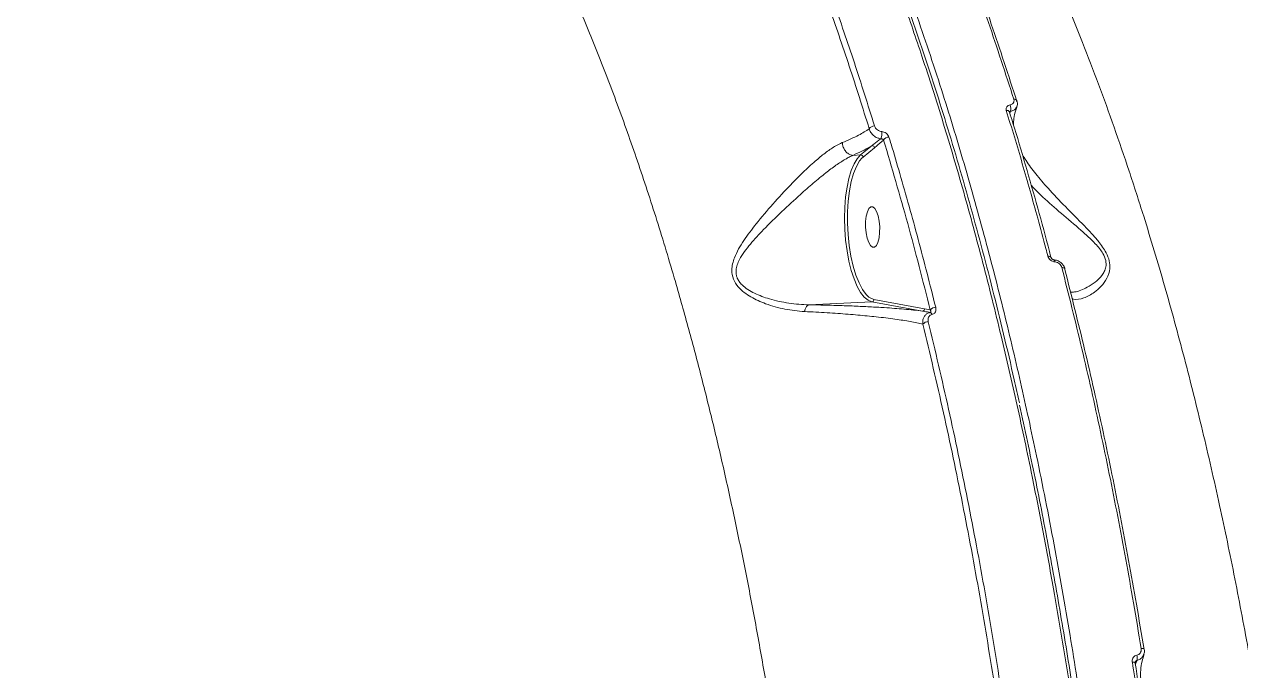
# Model space of a CAD drawing. Header units: millimetres. Extents: x -8607 to 7621, y -5747 to 4382.
# Drawn here: x 4861.7 to 5129.4, y 745.5 to 887.8 of the extents above; entities that cross this region are included whole.
import ezdxf

# ---------------------------------------------------------------- set-up
doc = ezdxf.new("R2010")
doc.units = ezdxf.units.MM
doc.layers.add('DIKOM_ОБЪЕКТ', color=7, linetype='Continuous')

msp = doc.modelspace()

# ---------------------------------------------------------------- linework, layer by layer
at = {"layer": 'DIKOM_ОБЪЕКТ', "color": 7, "linetype": 'Continuous', "lineweight": 15}
for p, q in [((5078.539, 868.54), (5078.534, 868.554)), ((5078.781, 868.672), (5078.613, 868.264)), ((5045.764, 859.051), (5048.288, 861.114)), ((5048.822, 860.654), (5046.298, 858.591)), ((5044.091, 858.972), (5044.087, 858.972)), ((5044.091, 858.972), (5045.764, 859.051)), ((5046.298, 858.591), (5046.03, 858.342)), ((5034.392, 826.075), (5048.239, 826.727)), ((5059.406, 824.696), (5048.239, 826.727)), ((5048.699, 827.248), (5059.865, 825.217)), ((5059.865, 825.217), (5061.104, 824.971)), ((5108.195, 750.26), (5108.196, 750.244))]:
    msp.add_line(p, q, dxfattribs=at)
at = {"layer": 'DIKOM_ОБЪЕКТ', "color": 7, "linetype": 'Continuous', "lineweight": 15, "flags": 128}
for points in [[(5080.189, 870.988), (5080.192, 870.981), (5080.206, 870.881)], [(5048.239, 826.727), (5047.397, 827.072), (5046.567, 827.767), (5045.767, 828.795), (5045.014, 830.136), (5044.325, 831.759), (5043.715, 833.63), (5043.196, 835.707), (5042.78, 837.947), (5042.477, 840.3), (5042.292, 842.715), (5042.229, 845.14), (5042.291, 847.523), (5042.476, 849.811), (5042.779, 851.955), (5043.194, 853.908), (5043.712, 855.629), (5044.322, 857.08), (5045.011, 858.228), (5045.764, 859.051)], [(5046.03, 858.342), (5045.529, 857.739), (5044.831, 856.536), (5044.219, 855.011), (5043.708, 853.201), (5043.311, 851.148), (5043.038, 848.903), (5042.894, 846.521), (5042.884, 844.058), (5043.007, 841.574), (5043.261, 839.13), (5043.64, 836.783), (5044.134, 834.591), (5044.732, 832.608), (5045.418, 830.88), (5046.177, 829.449), (5046.99, 828.351), (5047.592, 827.785)], [(5048.88, 847.295), (5049.281, 846.61), (5049.611, 845.648), (5049.845, 844.487), (5049.963, 843.222), (5049.956, 841.954), (5049.824, 840.787), (5049.578, 839.815), (5049.237, 839.116), (5048.831, 838.748), (5048.39, 838.74), (5047.952, 839.093), (5047.551, 839.778), (5047.221, 840.74), (5046.987, 841.901), (5046.869, 843.166), (5046.877, 844.434), (5047.009, 845.601), (5047.255, 846.573), (5047.595, 847.272), (5048.002, 847.64), (5048.442, 847.648), (5048.88, 847.295)], [(5086.996, 836.757), (5087.173, 836.754), (5087.332, 836.731), (5087.468, 836.689), (5087.575, 836.629), (5087.651, 836.553), (5087.69, 836.466)], [(5088.543, 835.502), (5088.526, 835.63), (5088.503, 835.74), (5088.473, 835.83), (5088.439, 835.899), (5088.399, 835.943), (5088.357, 835.962), (5088.351, 835.963)], [(5090.062, 834.266), (5090.233, 834.264), (5090.387, 834.243), (5090.52, 834.204), (5090.627, 834.149), (5090.704, 834.078), (5090.749, 833.995), (5090.751, 833.986)], [(5090.751, 833.986), (5090.759, 833.904), (5090.735, 833.806)], [(5047.592, 827.785), (5047.838, 827.611), (5048.699, 827.248)], [(5107.526, 750.431), (5107.695, 750.432), (5107.847, 750.423), (5107.977, 750.401), (5108.08, 750.369), (5108.151, 750.327), (5108.19, 750.278), (5108.195, 750.26)], [(5105.59, 747.423), (5105.766, 747.425), (5105.923, 747.415), (5106.055, 747.392), (5106.158, 747.358), (5106.226, 747.314), (5106.259, 747.262), (5106.26, 747.253)], [(5106.26, 747.253), (5106.253, 747.204), (5106.211, 747.141)]]:
    msp.add_lwpolyline(points, dxfattribs=at)
at = {"layer": 'DIKOM_ОБЪЕКТ', "color": 7, "linetype": 'Continuous', "lineweight": 15}
for centre, radius, start, end in [((5079.619, 870.657), 0.66, 30.10387, 101.16283), ((5077.969, 868.237), 0.644, 27.56571, 102.03168), ((5076.999, 869.233), 1.869, 342.52775, 27.15588), ((5048.85, 864.021), 1.415, 90.56137, 146.12566), ((5047.61, 863.867), 2.851, 334.52417, 6.8004), ((5052.014, 861.6), 1.393, 90.00743, 147.64408), ((5048.297, 860.585), 0.53, 7.57107, 90.98517), ((5045.773, 858.521), 0.53, 7.57012, 90.98516), ((5048.198, 827.227), 0.502, 274.6829, 2.349), ((5059.365, 825.195), 0.5, 274.68028, 2.49955), ((5062.293, 823.986), 1.544, 89.50601, 140.34229), ((5060.663, 820.749), 1.604, 90.03952, 137.84756), ((5060.785, 823.732), 0.71, 14.99407, 67.10376), ((5104.743, 748.308), 1.931, 345.21713, 19.17929)]:
    msp.add_arc(centre, radius, start, end, dxfattribs=at)
for points, knots in [([(4955.53, 1028.503), (4957.116, 1028.114), (4961.275, 1027.092), (4968.014, 1024.436), (4975.527, 1020.396), (4982.807, 1015.391), (4989.643, 1009.717), (4996.221, 1003.339), (5002.468, 996.433), (5009.016, 988.297), (5015.832, 978.775), (5022.752, 967.891), (5029.334, 956.373), (5035.402, 944.674), (5041.134, 932.587), (5046.479, 920.341), (5051.978, 906.695), (5057.581, 891.539), (5063.129, 875.051), (5068.271, 858.316), (5072.885, 841.912), (5077.125, 825.479), (5080.967, 809.274), (5084.745, 791.896), (5088.412, 773.313), (5091.851, 753.84), (5094.889, 734.541), (5097.473, 716.031), (5099.708, 697.849), (5101.6, 680.238), (5103.364, 661.131), (5104.925, 640.529), (5106.17, 618.843), (5107.01, 597.706), (5107.468, 577.746), (5107.596, 558.435), (5107.429, 539.998), (5106.949, 520.571), (5106.092, 500.228), (5104.808, 479.433), (5103.191, 459.523), (5101.332, 441.046), (5099.226, 423.47), (5096.926, 406.975), (5094.373, 390.806), (5092.458, 380.441), (5091.481, 375.157)], [0, 0, 0, 0, 0.0156509, 0.0410528, 0.0664547, 0.0899044, 0.1133542, 0.1348277, 0.1563011, 0.1771003, 0.2025022, 0.227904, 0.2513538, 0.2748036, 0.2962771, 0.3177505, 0.3385497, 0.3639515, 0.3893534, 0.4128032, 0.436253, 0.4577264, 0.4791999, 0.4999991, 0.5244807, 0.5489623, 0.5715463, 0.5941304, 0.614795, 0.6354597, 0.6554668, 0.6808687, 0.7062706, 0.7297205, 0.7531703, 0.7746438, 0.7961173, 0.8169165, 0.8423185, 0.8677204, 0.8911702, 0.9146201, 0.9360936, 0.9575671, 0.9783663, 1, 1, 1, 1]), ([(5003.621, 992.445), (5000.401, 992.283), (4991.065, 991.813), (4975.59, 990.814), (4957.192, 989.356), (4938.773, 987.606), (4920.339, 985.571), (4901.894, 983.249), (4883.443, 980.642), (4864.992, 977.75), (4846.544, 974.574), (4828.106, 971.115), (4809.68, 967.374), (4791.273, 963.351), (4772.89, 959.048), (4754.534, 954.466), (4736.211, 949.605), (4717.925, 944.468), (4699.682, 939.056), (4681.485, 933.37), (4663.341, 927.411), (4645.253, 921.182), (4627.227, 914.683), (4609.266, 907.916), (4591.376, 900.884), (4573.562, 893.588), (4555.827, 886.029), (4538.177, 878.211), (4520.616, 870.134), (4503.149, 861.802), (4485.781, 853.215), (4468.515, 844.377), (4451.357, 835.291), (4434.312, 825.954), (4418.203, 816.856), (4407.827, 810.773), (4403.049, 807.973)], [0, 0, 0, 0, 0.0157718, 0.0457292, 0.0756868, 0.1056445, 0.1356023, 0.1655601, 0.195518, 0.2254759, 0.2554339, 0.2853919, 0.3153499, 0.345308, 0.3752662, 0.4052243, 0.4351825, 0.4651407, 0.495099, 0.5250572, 0.5550155, 0.5849739, 0.6149322, 0.6448906, 0.6748489, 0.7048073, 0.7347657, 0.7647242, 0.7946826, 0.8246411, 0.8545995, 0.884558, 0.9145165, 0.944475, 0.9744335, 1, 1, 1, 1]), ([(5059.064, 270.338), (5060.218, 273.059), (5062.838, 279.24), (5066.747, 289.48), (5070.877, 301.298), (5074.895, 313.989), (5078.861, 327.847), (5082.523, 342.09), (5085.753, 356.075), (5088.529, 369.346), (5091.111, 382.932), (5093.591, 397.464), (5095.946, 413.059), (5098.117, 429.484), (5100.029, 446.351), (5101.665, 463.534), (5102.957, 480.026), (5103.97, 496.171), (5104.754, 512.379), (5105.32, 529.241), (5105.646, 546.843), (5105.708, 565.085), (5105.484, 583.512), (5104.976, 601.985), (5104.236, 619.448), (5103.285, 636.301), (5102.125, 652.904), (5100.705, 669.851), (5099.003, 687.129), (5097.054, 704.326), (5094.667, 722.886), (5091.77, 742.704), (5088.745, 760.869), (5085.965, 776.033), (5083.315, 789.522), (5080.249, 803.986), (5076.638, 819.671), (5072.721, 835.337), (5068.48, 850.953), (5064.004, 866.145), (5059.572, 880.023), (5055.241, 892.627), (5050.652, 905.127), (5045.483, 918.171), (5039.693, 931.562), (5033.699, 944.244), (5027.508, 956.188), (5021.194, 967.252), (5014.785, 977.395), (5008.986, 985.706), (5005.28, 990.432), (5003.772, 992.357)], [0, 0, 0, 0, 0.0156514, 0.0355583, 0.0554997, 0.076825, 0.0981929, 0.1209379, 0.1413137, 0.1591953, 0.1771019, 0.1973257, 0.2175857, 0.238224, 0.2602584, 0.2808448, 0.3014695, 0.3199971, 0.3385524, 0.3587762, 0.3790362, 0.3996746, 0.4217089, 0.4422953, 0.46292, 0.4814476, 0.5000029, 0.5199118, 0.5398551, 0.5599126, 0.5800054, 0.6053449, 0.6307558, 0.6460962, 0.6614524, 0.6813612, 0.7013045, 0.7226339, 0.7440057, 0.7655443, 0.7871266, 0.8050021, 0.8229026, 0.8459797, 0.8690567, 0.8921876, 0.9154829, 0.9388335, 0.9615657, 0.9843493, 1, 1, 1, 1]), ([(5080.718, 804.473), (5080.346, 806.167), (5079.225, 811.27), (5077.259, 819.611), (5074.832, 829.485), (5072.32, 839.162), (5069.728, 848.656), (5067.055, 857.966), (5064.3, 867.096), (5061.462, 876.048), (5058.54, 884.825), (5055.533, 893.43), (5052.442, 901.857), (5049.277, 910.083), (5046.049, 918.073), (5042.769, 925.801), (5039.439, 933.26), (5036.059, 940.455), (5032.628, 947.389), (5029.143, 954.066), (5025.604, 960.486), (5022.01, 966.653), (5018.361, 972.565), (5014.654, 978.229), (5010.887, 983.63), (5007.484, 988.255), (5005.32, 990.954), (5004.445, 992.046)], [0, 0, 0, 0, 0.0205665, 0.0619705, 0.1032229, 0.1443712, 0.1854623, 0.2265434, 0.2676544, 0.3088337, 0.3501283, 0.3915851, 0.4332508, 0.4750546, 0.516759, 0.5582461, 0.5995695, 0.6407764, 0.681914, 0.7230295, 0.7641668, 0.80536, 0.846656, 0.8881012, 0.9297421, 0.9715771, 1, 1, 1, 1]), ([(5029.323, 982.02), (5031.62, 980.359), (5036.364, 976.93), (5043.49, 970.3), (5050.696, 962.483), (5057.818, 953.495), (5064.83, 943.39), (5070.777, 933.696), (5075.7, 924.895), (5079.655, 917.34), (5083.542, 909.421), (5087.338, 901.182), (5091.035, 892.651), (5094.636, 883.829), (5098.152, 874.685), (5101.571, 865.253), (5104.886, 855.555), (5108.621, 843.969), (5112.717, 830.295), (5117.037, 814.53), (5121.075, 798.407), (5124.779, 782.204), (5128.193, 765.803), (5131.302, 749.362), (5134.228, 732.236), (5136.946, 714.435), (5139.413, 696.069), (5141.563, 677.653), (5143.374, 659.49), (5144.879, 641.43), (5146.079, 623.63), (5147.023, 605.386), (5147.687, 586.732), (5148.041, 567.809), (5148.078, 549.15), (5147.812, 531.049), (5147.256, 513.34), (5146.433, 496.162), (5145.355, 479.635), (5144.07, 463.746), (5143.031, 453.596), (5142.512, 448.516)], [0, 0, 0, 0, 0.0295741, 0.0610736, 0.092718, 0.1244627, 0.1563564, 0.1883528, 0.2074512, 0.2265497, 0.2457365, 0.2649233, 0.2838489, 0.3027745, 0.321786, 0.3407975, 0.3596657, 0.3785551, 0.4067544, 0.4350244, 0.4624508, 0.4899422, 0.5163647, 0.5428453, 0.5688813, 0.5971268, 0.6254429, 0.6529138, 0.6804497, 0.7069148, 0.7334378, 0.7595154, 0.787831, 0.8162174, 0.8437562, 0.87136, 0.89789, 0.9244779, 0.9506191, 0.9752864, 1, 1, 1, 1]), ([(5079.491, 871.305), (5077.651, 876.999), (5073.967, 888.404), (5068.073, 904.585), (5061.933, 920.134), (5057.622, 929.777), (5055.464, 934.605)], [0, 0, 0, 0, 0.2482503, 0.4971899, 0.7482385, 1, 1, 1, 1]), ([(5009.263, 334.981), (5010.653, 339.517), (5013.436, 348.601), (5017.275, 363.062), (5020.863, 378.122), (5024.169, 393.838), (5027.184, 410.145), (5029.897, 427.033), (5032.295, 444.439), (5034.245, 461.257), (5035.803, 477.344), (5037.027, 492.613), (5038.018, 508.122), (5038.774, 523.861), (5039.291, 539.794), (5039.565, 555.905), (5039.595, 572.149), (5039.392, 587.354), (5039.015, 601.465), (5038.514, 614.429), (5037.86, 627.367), (5037.056, 640.279), (5036.099, 653.172), (5034.993, 665.986), (5033.744, 678.687), (5032.352, 691.282), (5030.815, 703.799), (5029.131, 716.236), (5027.304, 728.563), (5025.338, 740.744), (5023.239, 752.756), (5021.006, 764.599), (5018.638, 776.278), (5016.147, 787.74), (5013.539, 798.957), (5010.816, 809.934), (5007.97, 820.697), (5004.693, 832.339), (5000.945, 844.739), (4996.68, 857.761), (4992.229, 870.311), (4987.606, 882.341), (4982.821, 893.83), (4977.881, 904.74), (4972.798, 915.122), (4969.297, 921.523), (4967.544, 924.727)], [0, 0, 0, 0, 0.0279517, 0.0559711, 0.0841497, 0.112398, 0.140846, 0.1693659, 0.1980505, 0.2268089, 0.2504876, 0.2742079, 0.2980249, 0.3218842, 0.3458643, 0.3698877, 0.3940102, 0.4181768, 0.4373171, 0.4564794, 0.475545, 0.4946105, 0.5137639, 0.5329172, 0.5518732, 0.5708292, 0.5898716, 0.608914, 0.6280087, 0.6471254, 0.6661455, 0.6851656, 0.7042731, 0.7233807, 0.7422913, 0.7612018, 0.7801984, 0.799195, 0.8241795, 0.8492136, 0.8742975, 0.8994316, 0.9244982, 0.9496151, 0.9747822, 1, 1, 1, 1]), ([(5062.292, 920.034), (5062.373, 919.85), (5064.568, 914.848), (5068.678, 904.176), (5074.609, 888.038), (5078.325, 876.524), (5080.186, 870.759)], [0, 0, 0, 0, 0.0124499, 0.3394743, 0.6692689, 1, 1, 1, 1]), ([(5047.675, 864.81), (5046.223, 869.437), (5043.317, 878.7), (5038.718, 892.009), (5033.959, 904.919), (5030.64, 913.081), (5028.98, 917.165)], [0, 0, 0, 0, 0.2488741, 0.4981941, 0.7488692, 1, 1, 1, 1]), ([(5030.098, 917.912), (5031.747, 913.855), (5035.05, 905.735), (5039.808, 892.84), (5044.433, 879.467), (5047.368, 870.116), (5048.836, 865.436)], [0, 0, 0, 0, 0.2488739, 0.4981939, 0.748869, 1, 1, 1, 1]), ([(5078.662, 870.085), (5078.806, 870.125), (5079.094, 870.204), (5079.394, 870.476), (5079.55, 870.825), (5079.545, 871.119), (5079.499, 871.278), (5079.491, 871.305)], [0, 0, 0, 0, 0.2376974, 0.4754976, 0.7137247, 0.9520118, 1, 1, 1, 1]), ([(5080.141, 869.748), (5080.177, 869.821), (5080.32, 870.114), (5080.325, 870.568), (5080.196, 870.888), (5080.16, 870.977)], [0, 0, 0, 0, 0.1924767, 0.7754969, 1, 1, 1, 1]), ([(5077.835, 868.867), (5077.827, 868.894), (5077.781, 869.054), (5077.776, 869.348), (5077.932, 869.696), (5078.231, 869.967), (5078.518, 870.046), (5078.662, 870.085)], [0, 0, 0, 0, 0.0489193, 0.2870857, 0.5249643, 0.7625368, 1, 1, 1, 1]), ([(5086.996, 836.757), (5086.849, 837.317), (5086.113, 840.12), (5084.267, 846.978), (5081.392, 857.201), (5079.021, 864.976), (5077.835, 868.867)], [0, 0, 0, 0, 0.0507693, 0.253855, 0.6266991, 1, 1, 1, 1]), ([(5087.685, 836.464), (5087.573, 836.9), (5086.624, 840.598), (5084.757, 847.407), (5082.073, 856.85), (5079.992, 863.889), (5078.785, 867.718), (5078.529, 868.531)], [0, 0, 0, 0, 0.0392189, 0.3327169, 0.6268479, 0.9207349, 1, 1, 1, 1]), ([(5078.781, 868.672), (5078.735, 868.66), (5078.641, 868.636), (5078.555, 868.57), (5078.536, 868.517), (5078.53, 868.501)], [0, 0, 0, 0, 0.4062471, 0.8135088, 1, 1, 1, 1]), ([(5080.14, 869.749), (5080.093, 869.619), (5079.973, 869.286), (5079.5, 868.885), (5079.021, 868.743), (5078.781, 868.672)], [0, 0, 0, 0, 0.2434651, 0.6216493, 1, 1, 1, 1]), ([(5079.399, 865.741), (5079.421, 866.18), (5079.472, 867.211), (5079.766, 868.56), (5080.13, 869.483), (5080.235, 869.749)], [0, 0, 0, 0, 0.345405, 0.8112721, 1, 1, 1, 1]), ([(5048.836, 865.436), (5048.902, 865.28), (5049.035, 864.969), (5049.443, 864.573), (5049.932, 864.294), (5050.28, 864.233), (5050.44, 864.204)], [0, 0, 0, 0, 0.2632567, 0.5266594, 0.7813278, 1, 1, 1, 1]), ([(5041.739, 861.777), (5042.998, 862.325), (5045.32, 863.336), (5046.936, 864.347), (5047.675, 864.81)], [0, 0, 0, 0, 0.5425528, 1, 1, 1, 1]), ([(5050.183, 862.641), (5049.922, 862.691), (5049.362, 862.8), (5048.584, 863.289), (5047.951, 863.988), (5047.767, 864.537), (5047.675, 864.81)], [0, 0, 0, 0, 0.2241212, 0.4807288, 0.7415199, 1, 1, 1, 1]), ([(5048.288, 861.114), (5048.414, 861.212), (5049.061, 861.715), (5049.683, 862.228), (5050.183, 862.641)], [0, 0, 0, 0, 0.1941267, 1, 1, 1, 1]), ([(5050.837, 862.346), (5050.284, 861.877), (5049.613, 861.308), (5048.94, 860.752), (5048.822, 860.654)], [0, 0, 0, 0, 0.8242751, 1, 1, 1, 1]), ([(5050.837, 862.346), (5050.801, 862.384), (5050.73, 862.458), (5050.563, 862.552), (5050.387, 862.613), (5050.254, 862.636), (5050.196, 862.64), (5050.183, 862.641)], [0, 0, 0, 0, 0.2945807, 0.5738867, 0.8144223, 0.9603311, 1, 1, 1, 1]), ([(5050.44, 864.204), (5050.6, 864.176), (5050.942, 864.116), (5051.422, 863.842), (5051.821, 863.454), (5051.95, 863.147), (5052.014, 862.993)], [0, 0, 0, 0, 0.2213871, 0.4744058, 0.7373087, 1, 1, 1, 1]), ([(5061.104, 824.971), (5059.475, 831.362), (5056.212, 844.161), (5052.631, 856.278), (5050.837, 862.346)], [0, 0, 0, 0, 0.4992722, 1, 1, 1, 1]), ([(5052.014, 862.993), (5052.174, 862.462), (5052.977, 859.806), (5055.162, 852.391), (5058.489, 840.541), (5061.033, 830.536), (5062.306, 825.529)], [0, 0, 0, 0, 0.0441427, 0.2207211, 0.6100162, 1, 1, 1, 1]), ([(5033.435, 824.576), (5031.99, 824.71), (5029.101, 824.977), (5025.102, 826.13), (5022.101, 827.472), (5020.11, 828.779), (5018.71, 830.049), (5017.632, 831.703), (5017.253, 833.954), (5018.028, 836.88), (5019.97, 840.265), (5022.947, 844.145), (5026.421, 848.271), (5029.947, 852.073), (5033.084, 855.241), (5035.634, 857.607), (5037.964, 859.518), (5039.976, 860.93), (5041.18, 861.508), (5041.739, 861.777)], [0, 0, 0, 0, 0.0760758, 0.1521373, 0.2132071, 0.2445032, 0.2757151, 0.3130139, 0.3506356, 0.4012609, 0.4758022, 0.5507656, 0.6417666, 0.732639, 0.7938295, 0.8549376, 0.9055416, 0.9561024, 1, 1, 1, 1]), ([(5041.739, 861.777), (5041.741, 861.734), (5041.754, 861.459), (5041.865, 860.903), (5042.212, 860.161), (5042.749, 859.528), (5043.403, 859.084), (5043.859, 859.009), (5044.087, 858.972)], [0, 0, 0, 0, 0.0319477, 0.2048554, 0.4036422, 0.6024283, 0.8012141, 1, 1, 1, 1]), ([(5048.288, 861.114), (5048.139, 861.027), (5046.917, 860.312), (5045.413, 859.598), (5044.091, 858.972)], [0, 0, 0, 0, 0.1214198, 1, 1, 1, 1]), ([(5044.087, 858.972), (5044.087, 858.972), (5043.819, 858.856), (5043.269, 858.596), (5042.041, 857.924), (5040.332, 856.811), (5037.964, 855.032), (5035.332, 852.86), (5032.071, 849.997), (5028.351, 846.559), (5024.632, 842.922), (5021.917, 839.985), (5020.171, 837.786), (5019.195, 836.253), (5018.579, 834.869), (5018.338, 833.822), (5018.344, 832.922), (5018.466, 832.349), (5018.688, 831.755), (5019.031, 831.145), (5019.783, 830.277), (5020.924, 829.398), (5022.42, 828.579), (5024.024, 827.906), (5026.521, 827.08), (5029.995, 826.339), (5032.919, 826.096), (5034.382, 826.074), (5034.384, 826.074)], [0, 0, 0, 0, 0.0000117, 0.0214648, 0.0430578, 0.0930222, 0.1444393, 0.2061453, 0.2694093, 0.3615457, 0.4563027, 0.5302636, 0.5683096, 0.6062778, 0.629932, 0.6542363, 0.6684513, 0.683061, 0.6886611, 0.7055895, 0.7231043, 0.752791, 0.7833587, 0.8138264, 0.8444871, 0.9215424, 0.9999178, 1, 1, 1, 1]), ([(5081.384, 859.098), (5081.64, 858.679), (5082.44, 857.372), (5084.308, 854.878), (5087.203, 851.471), (5090.836, 847.647), (5094.175, 844.34), (5096.638, 841.759), (5098.33, 839.829), (5099.786, 837.783), (5100.595, 835.708), (5100.706, 833.705), (5100.01, 831.788), (5098.731, 830.098), (5096.965, 828.547), (5094.843, 827.461), (5093.185, 827.113), (5092.407, 827.377), (5092.314, 827.408)], [0, 0, 0, 0, 0.03662164, 0.11429506, 0.19433917, 0.29372386, 0.39606586, 0.43486651, 0.47412864, 0.52602578, 0.56298657, 0.599834, 0.65866234, 0.7217666, 0.78623473, 0.88471136, 0.98617139, 1, 1, 1, 1]), ([(5091.959, 828.845), (5092.262, 828.849), (5093.436, 828.864), (5095.309, 829.698), (5097.397, 830.953), (5098.671, 832.18), (5099.439, 833.377), (5099.817, 834.438), (5099.834, 835.8), (5099.064, 837.64), (5097.596, 839.406), (5095.898, 841.064), (5093.362, 843.301), (5089.923, 846.209), (5086.193, 849.442), (5084.185, 851.46), (5083.35, 852.299)], [0, 0, 0, 0, 0.0447542, 0.1737872, 0.2544542, 0.3349068, 0.3704693, 0.4059082, 0.448329, 0.4905046, 0.5519334, 0.600361, 0.6488859, 0.778327, 0.9078572, 1, 1, 1, 1]), ([(5088.543, 835.502), (5088.359, 835.536), (5088.003, 835.603), (5087.53, 835.906), (5087.166, 836.299), (5087.053, 836.604), (5086.996, 836.757)], [0, 0, 0, 0, 0.2592201, 0.5021627, 0.7511322, 1, 1, 1, 1]), ([(5088.351, 835.966), (5088.329, 835.967), (5088.265, 835.972), (5088.132, 836.013), (5087.982, 836.093), (5087.845, 836.206), (5087.744, 836.332), (5087.698, 836.431), (5087.692, 836.462), (5087.691, 836.469)], [0, 0, 0, 0, 0.0810918, 0.227997, 0.3854378, 0.5510675, 0.7382979, 0.9408738, 1, 1, 1, 1]), ([(5090.738, 833.982), (5090.729, 834.034), (5090.671, 834.354), (5090.339, 834.908), (5089.702, 835.517), (5088.979, 835.892), (5088.503, 835.917), (5088.324, 835.927)], [0, 0, 0, 0, 0.04906995, 0.30556673, 0.57013421, 0.83916525, 1, 1, 1, 1]), ([(5090.062, 834.266), (5090.007, 834.417), (5089.897, 834.718), (5089.539, 835.107), (5089.094, 835.384), (5088.742, 835.482), (5088.563, 835.5), (5088.543, 835.502)], [0, 0, 0, 0, 0.2486747, 0.49752, 0.7389377, 0.9703205, 1, 1, 1, 1]), ([(5107.526, 750.431), (5106.969, 753.778), (5105.342, 763.563), (5102.408, 779.535), (5098.614, 798.205), (5094.525, 816.531), (5091.551, 828.35), (5090.062, 834.266)], [0, 0, 0, 0, 0.1144542, 0.3345003, 0.5550756, 0.7772654, 1, 1, 1, 1]), ([(5090.735, 833.806), (5092.203, 827.974), (5095.142, 816.298), (5099.211, 798.096), (5103.018, 779.399), (5105.97, 763.342), (5107.607, 753.501), (5108.163, 750.161)], [0, 0, 0, 0, 0.2200461, 0.4406213, 0.6628108, 0.8855451, 1, 1, 1, 1]), ([(5033.435, 824.576), (5033.445, 824.621), (5033.511, 824.929), (5033.688, 825.43), (5034.013, 825.925), (5034.26, 826.024), (5034.384, 826.074)], [0, 0, 0, 0, 0.0544763, 0.3767162, 0.6883581, 1, 1, 1, 1]), ([(5034.384, 826.074), (5034.384, 826.074), (5034.386, 826.074), (5034.389, 826.075), (5034.392, 826.075), (5034.392, 826.075)], [0, 0, 0, 0, 0.3357098, 0.7919103, 1, 1, 1, 1]), ([(5034.392, 826.075), (5035.272, 826.058), (5037.471, 826.018), (5040.824, 825.925), (5044.422, 825.794), (5047.824, 825.635), (5051.557, 825.417), (5055.633, 825.116), (5058.1, 824.841), (5059.406, 824.696)], [0, 0, 0, 0, 0.0822856, 0.2056773, 0.329983, 0.4569335, 0.5847044, 0.7802327, 1, 1, 1, 1]), ([(5061.062, 824.386), (5061.006, 824.397), (5060.462, 824.503), (5059.905, 824.605), (5059.406, 824.696)], [0, 0, 0, 0, 0.1029257, 1, 1, 1, 1]), ([(5061.062, 824.386), (5061.087, 824.395), (5061.13, 824.409), (5061.191, 824.459), (5061.234, 824.544), (5061.235, 824.682), (5061.189, 824.829), (5061.129, 824.93), (5061.104, 824.971)], [0, 0, 0, 0, 0.0790093, 0.1356704, 0.302973, 0.5190753, 0.8023476, 1, 1, 1, 1]), ([(5062.306, 825.529), (5062.328, 825.415), (5062.382, 825.131), (5062.332, 824.712), (5062.147, 824.329), (5061.864, 824.043), (5061.602, 823.958), (5061.471, 823.916)], [0, 0, 0, 0, 0.16553237, 0.41204594, 0.62006099, 0.80970545, 1, 1, 1, 1]), ([(5059.474, 821.826), (5058.592, 822.016), (5056.827, 822.397), (5053.359, 822.934), (5049.483, 823.413), (5045.234, 823.829), (5040.803, 824.174), (5036.811, 824.42), (5034.272, 824.537), (5033.435, 824.576)], [0, 0, 0, 0, 0.1619204, 0.3238388, 0.4936328, 0.638592, 0.783915, 0.9287409, 1, 1, 1, 1]), ([(5059.474, 821.826), (5059.458, 822.008), (5059.418, 822.462), (5059.567, 823.13), (5059.922, 823.736), (5060.42, 824.186), (5060.846, 824.319), (5061.062, 824.386)], [0, 0, 0, 0, 0.1576435, 0.3931732, 0.5991527, 0.7967291, 1, 1, 1, 1]), ([(5061.471, 823.916), (5061.343, 823.874), (5061.087, 823.792), (5060.812, 823.515), (5060.636, 823.144), (5060.59, 822.739), (5060.641, 822.464), (5060.662, 822.353)], [0, 0, 0, 0, 0.1920553, 0.3835881, 0.5902092, 0.8340758, 1, 1, 1, 1]), ([(5060.662, 822.353), (5062.181, 815.963), (5065.222, 803.166), (5069.372, 783.201), (5073.243, 762.724), (5075.518, 748.663), (5076.658, 741.623)], [0, 0, 0, 0, 0.24825027, 0.49718987, 0.74823847, 1, 1, 1, 1]), ([(5075.433, 741.279), (5074.313, 748.206), (5072.068, 762.079), (5068.232, 782.423), (5064.078, 802.445), (5061.01, 815.36), (5059.474, 821.826)], [0, 0, 0, 0, 0.2482505, 0.4971903, 0.7482387, 1, 1, 1, 1]), ([(5080.756, 804.012), (5081.912, 798.664), (5084.182, 788.166), (5087.292, 772.1), (5090.167, 755.945), (5092.824, 739.485), (5095.275, 722.652), (5097.505, 705.486), (5099.507, 687.991), (5101.261, 670.301), (5102.743, 652.675), (5103.957, 635.173), (5104.914, 617.808), (5105.624, 600.38), (5106.087, 582.812), (5106.296, 565.156), (5106.241, 547.422), (5105.922, 529.747), (5105.337, 512.398), (5104.522, 495.401), (5103.777, 484.381), (5103.405, 478.866)], [0, 0, 0, 0, 0.0536771, 0.1053757, 0.1571631, 0.2092202, 0.261368, 0.3145556, 0.36784, 0.4214183, 0.4750955, 0.5267941, 0.5785815, 0.6306386, 0.6827864, 0.7359741, 0.7892585, 0.8428368, 0.896514, 0.9482126, 1, 1, 1, 1]), ([(5106.567, 748.943), (5106.71, 748.986), (5106.996, 749.073), (5107.318, 749.382), (5107.517, 749.787), (5107.561, 750.158), (5107.533, 750.375), (5107.526, 750.431)], [0, 0, 0, 0, 0.2256675, 0.4513623, 0.6801796, 0.9175966, 1, 1, 1, 1]), ([(5108.057, 749.059), (5108.103, 749.164), (5108.256, 749.519), (5108.286, 749.958), (5108.192, 750.24), (5108.187, 750.257)], [0, 0, 0, 0, 0.2839383, 0.9562599, 1, 1, 1, 1]), ([(5105.59, 747.423), (5105.583, 747.48), (5105.555, 747.703), (5105.601, 748.083), (5105.806, 748.495), (5106.133, 748.81), (5106.422, 748.898), (5106.567, 748.943)], [0, 0, 0, 0, 0.0825824, 0.3217227, 0.5513052, 0.7756177, 1, 1, 1, 1]), ([(5110.969, 709.669), (5110.888, 710.316), (5110.481, 713.551), (5109.441, 721.51), (5107.769, 733.491), (5106.317, 742.777), (5105.59, 747.423)], [0, 0, 0, 0, 0.0507678, 0.2538476, 0.6266954, 1, 1, 1, 1]), ([(5106.211, 747.141), (5107.178, 740.936), (5109.114, 728.51), (5110.756, 715.826), (5111.578, 709.477)], [0, 0, 0, 0, 0.49945005, 1, 1, 1, 1]), ([(5106.61, 747.816), (5106.59, 747.767), (5106.464, 747.47), (5106.344, 747.174), (5106.243, 746.927)], [0, 0, 0, 0, 0.16481837, 1, 1, 1, 1]), ([(5106.267, 747.253), (5106.261, 747.291), (5106.244, 747.392), (5106.265, 747.474), (5106.282, 747.5), (5106.284, 747.502)], [0, 0, 0, 0, 0.3538648, 0.9466696, 1, 1, 1, 1]), ([(5106.61, 747.816), (5106.566, 747.8), (5106.515, 747.783), (5106.423, 747.716), (5106.345, 747.635), (5106.304, 747.54), (5106.288, 747.5)], [0, 0, 0, 0, 0.3057033, 0.352491, 0.7310498, 1, 1, 1, 1]), ([(5108.072, 749.054), (5107.998, 748.878), (5107.834, 748.486), (5107.319, 748.034), (5106.847, 747.888), (5106.61, 747.816)], [0, 0, 0, 0, 0.2907318, 0.6446023, 1, 1, 1, 1]), ([(5107.544, 743.137), (5107.505, 743.343), (5107.353, 744.15), (5107.405, 745.644), (5107.636, 747.426), (5108.025, 748.605), (5108.187, 749.099)], [0, 0, 0, 0, 0.113152, 0.4438159, 0.7672809, 1, 1, 1, 1])]:
    msp.add_open_spline(points, degree=3, knots=knots, dxfattribs=at)

doc.saveas('drawing.dxf')
